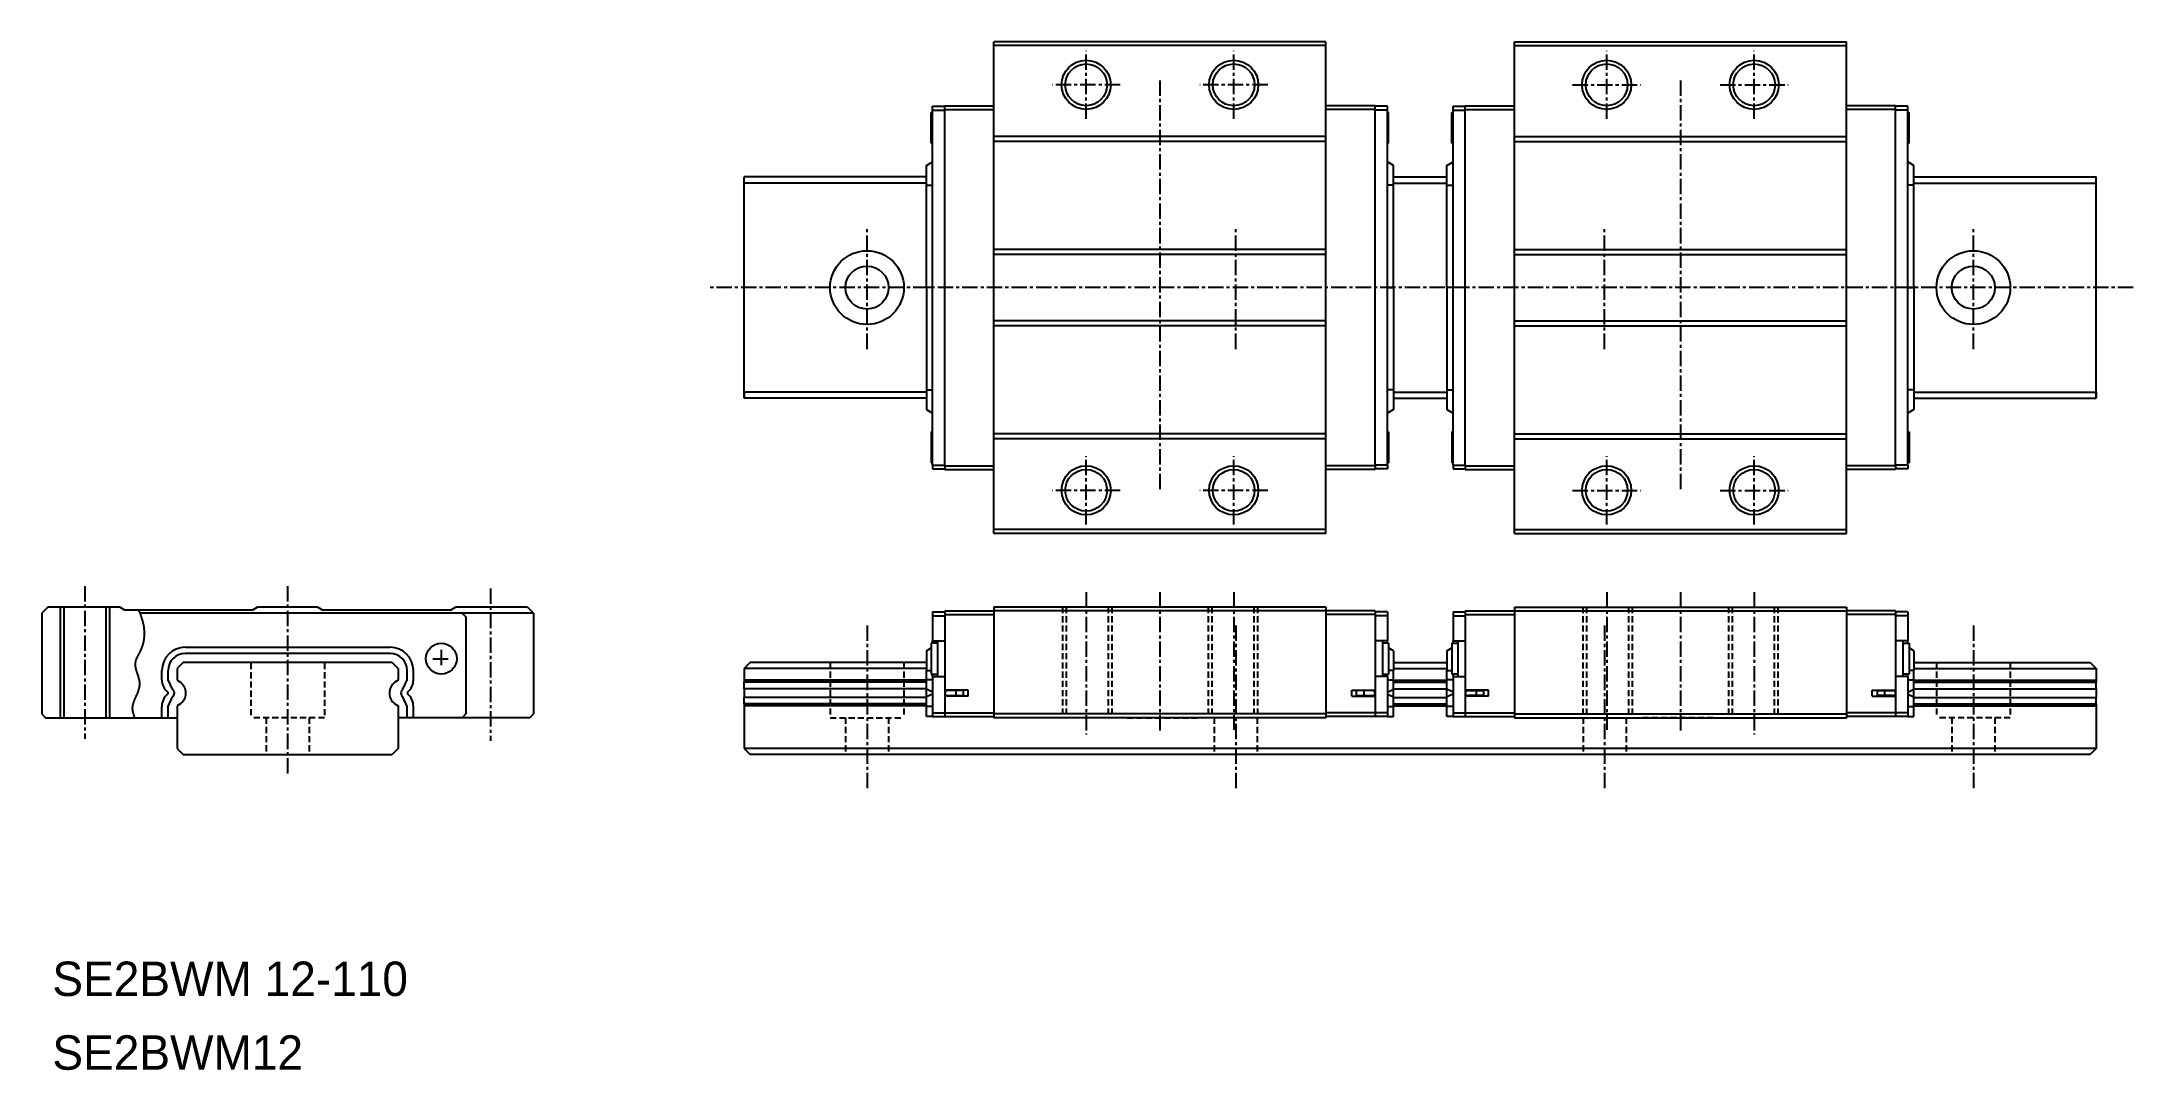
# Model space of a CAD drawing. Extents: x -7 to 163, y 5 to 89.
import ezdxf

# ---------------------------------------------------------------- set-up
doc = ezdxf.new("R2010")
doc.units = 0
doc.linetypes.add('CENTER', pattern=[2, 1.25, -0.25, 0.25, -0.25])
doc.linetypes.add('DASHED', pattern=[0.75, 0.5, -0.25])
doc.layers.get('0').update_dxf_attribs({"linetype": 'CONTINUOUS'})
doc.layers.add('CENTER', color=1, linetype='CENTER')

msp = doc.modelspace()

# ---------------------------------------------------------------- linework, layer by layer
at = {"color": 7, "linetype": 'CONTINUOUS'}
for p, q in [((97.33, 88.7), (70.33, 88.7)), ((70.33, 48.7), (70.33, 88.7)), ((97.33, 48.7), (97.33, 88.7)), ((112.67, 88.7), (139.67, 88.7)), ((112.67, 48.7), (112.67, 88.7)), ((139.67, 48.7), (139.67, 88.7)), ((97.33, 88.4), (70.33, 88.4)), ((112.67, 88.4), (139.67, 88.4)), ((65.33, 83.15), (65.33, 83.45)), ((65.33, 83.45), (66.33, 83.45)), ((66.33, 83.5), (70.33, 83.5)), ((66.33, 83.2), (66.33, 83.5)), ((101.33, 83.5), (97.33, 83.5)), ((101.33, 83.2), (101.33, 83.5)), ((102.33, 83.45), (101.33, 83.45)), ((102.33, 83.15), (102.33, 83.45)), ((107.67, 83.15), (107.67, 83.45)), ((107.67, 83.45), (108.67, 83.45)), ((108.67, 83.5), (112.67, 83.5)), ((108.67, 83.2), (108.67, 83.5)), ((143.67, 83.5), (139.67, 83.5)), ((143.67, 83.2), (143.67, 83.5)), ((144.67, 83.45), (143.67, 83.45)), ((144.67, 83.15), (144.67, 83.45)), ((65.33, 82.95), (65.23, 82.95)), ((65.23, 80.45), (65.23, 82.95)), ((65.33, 54.25), (65.33, 83.15)), ((65.33, 83.15), (66.33, 83.15)), ((66.33, 54.2), (66.33, 83.2)), ((66.33, 83.2), (70.33, 83.2)), ((101.33, 83.2), (97.33, 83.2)), ((101.33, 54.2), (101.33, 83.2)), ((102.33, 83.15), (101.33, 83.15)), ((102.33, 54.25), (102.33, 83.15)), ((102.43, 82.95), (102.33, 82.95)), ((102.43, 80.45), (102.43, 82.95)), ((107.57, 82.95), (107.67, 82.95)), ((107.57, 80.45), (107.57, 82.95)), ((107.67, 54.25), (107.67, 83.15)), ((107.67, 83.15), (108.67, 83.15)), ((108.67, 54.2), (108.67, 83.2)), ((108.67, 83.2), (112.67, 83.2)), ((143.67, 83.2), (139.67, 83.2)), ((143.67, 54.2), (143.67, 83.2)), ((144.67, 83.15), (143.67, 83.15)), ((144.67, 54.25), (144.67, 83.15)), ((144.67, 82.95), (144.77, 82.95)), ((144.77, 80.45), (144.77, 82.95)), ((65.23, 80.45), (65.33, 80.45)), ((97.33, 81), (70.33, 81)), ((97.33, 80.6), (70.33, 80.6)), ((102.33, 80.45), (102.43, 80.45)), ((107.67, 80.45), (107.57, 80.45)), ((112.67, 81), (139.67, 81)), ((112.67, 80.6), (139.67, 80.6)), ((144.77, 80.45), (144.67, 80.45)), ((64.83, 78.63), (65.33, 78.93)), ((64.83, 77.03), (64.83, 78.63)), ((102.83, 78.63), (102.33, 78.93)), ((102.83, 77.03), (102.83, 78.63)), ((107.17, 78.63), (107.67, 78.93)), ((107.17, 77.03), (107.17, 78.63)), ((145.17, 78.63), (144.67, 78.93)), ((145.17, 77.03), (145.17, 78.63)), ((50, 77.2), (50, 77.7)), ((50, 59.7), (50, 77.7)), ((64.83, 77.7), (50, 77.7)), ((64.83, 77.2), (50, 77.2)), ((64.83, 68.7), (64.83, 77.03)), ((64.83, 77.03), (65.33, 77.03)), ((102.83, 77.03), (102.33, 77.03)), ((102.83, 77.7), (107.17, 77.7)), ((102.83, 77.2), (107.17, 77.2)), ((102.83, 68.7), (102.83, 77.03)), ((107.17, 68.7), (107.17, 77.03)), ((107.17, 77.03), (107.67, 77.03)), ((145.17, 77.03), (144.67, 77.03)), ((145.17, 77.7), (160, 77.7)), ((145.17, 77.2), (160, 77.2)), ((145.17, 68.7), (145.17, 77.03)), ((160, 59.7), (160, 77.7)), ((160, 77.2), (160, 77.7)), ((97.33, 71.8), (70.33, 71.8)), ((112.67, 71.8), (139.67, 71.8)), ((97.33, 71.4), (70.33, 71.4)), ((112.67, 71.4), (139.67, 71.4)), ((64.83, 68.7), (64.83, 60.37)), ((65.33, 68.7), (64.83, 68.7)), ((102.33, 68.7), (102.83, 68.7)), ((102.83, 68.7), (102.83, 60.37)), ((107.17, 68.7), (107.17, 60.37)), ((107.67, 68.7), (107.17, 68.7)), ((144.67, 68.7), (145.17, 68.7)), ((145.17, 68.7), (145.17, 60.37)), ((97.33, 66), (70.33, 66)), ((97.33, 65.6), (70.33, 65.6)), ((112.67, 66), (139.67, 66)), ((112.67, 65.6), (139.67, 65.6)), ((50, 60.2), (50, 59.7)), ((64.83, 60.2), (50, 60.2)), ((64.83, 59.7), (50, 59.7)), ((64.83, 60.37), (65.33, 60.37)), ((64.83, 60.37), (64.83, 58.77)), ((102.83, 60.37), (102.33, 60.37)), ((102.83, 60.37), (102.83, 58.77)), ((102.83, 60.2), (107.17, 60.2)), ((102.83, 59.7), (107.17, 59.7)), ((107.17, 60.37), (107.17, 58.77)), ((107.17, 60.37), (107.67, 60.37)), ((145.17, 60.37), (144.67, 60.37)), ((145.17, 60.37), (145.17, 58.77)), ((145.17, 60.2), (160, 60.2)), ((145.17, 59.7), (160, 59.7)), ((160, 60.2), (160, 59.7)), ((64.83, 58.77), (65.33, 58.47)), ((102.83, 58.77), (102.33, 58.47)), ((107.17, 58.77), (107.67, 58.47)), ((145.17, 58.77), (144.67, 58.47)), ((65.23, 56.95), (65.23, 54.45)), ((65.33, 56.95), (65.23, 56.95)), ((97.33, 56.8), (70.33, 56.8)), ((97.33, 56.4), (70.33, 56.4)), ((102.43, 56.95), (102.33, 56.95)), ((102.43, 56.95), (102.43, 54.45)), ((107.57, 56.95), (107.57, 54.45)), ((107.57, 56.95), (107.67, 56.95)), ((112.67, 56.8), (139.67, 56.8)), ((112.67, 56.4), (139.67, 56.4)), ((144.67, 56.95), (144.77, 56.95)), ((144.77, 56.95), (144.77, 54.45)), ((65.23, 54.45), (65.33, 54.45)), ((102.33, 54.45), (102.43, 54.45)), ((107.67, 54.45), (107.57, 54.45)), ((144.77, 54.45), (144.67, 54.45)), ((65.33, 54.25), (66.33, 54.25)), ((65.33, 54.25), (65.33, 53.95)), ((65.33, 53.95), (66.33, 53.95)), ((66.33, 54.2), (70.33, 54.2)), ((66.33, 54.2), (66.33, 53.9)), ((66.33, 53.9), (70.33, 53.9)), ((101.33, 54.2), (97.33, 54.2)), ((101.33, 53.9), (97.33, 53.9)), ((102.33, 54.25), (101.33, 54.25)), ((101.33, 54.2), (101.33, 53.9)), ((102.33, 53.95), (101.33, 53.95)), ((102.33, 54.25), (102.33, 53.95)), ((107.67, 54.25), (107.67, 53.95)), ((107.67, 54.25), (108.67, 54.25)), ((107.67, 53.95), (108.67, 53.95)), ((108.67, 54.2), (112.67, 54.2)), ((108.67, 54.2), (108.67, 53.9)), ((108.67, 53.9), (112.67, 53.9)), ((143.67, 54.2), (139.67, 54.2)), ((143.67, 53.9), (139.67, 53.9)), ((144.67, 54.25), (143.67, 54.25)), ((143.67, 54.2), (143.67, 53.9)), ((144.67, 53.95), (143.67, 53.95)), ((144.67, 54.25), (144.67, 53.95)), ((97.33, 49), (70.33, 49)), ((97.33, 48.7), (70.33, 48.7)), ((112.67, 49), (139.67, 49)), ((112.67, 48.7), (139.67, 48.7)), ((-6.63, 42.7), (-7.13, 42.2)), ((-0.78, 42.7), (-6.63, 42.7)), ((-5.33, 42.7), (-5.33, 33.7)), ((-1.93, 42.7), (-1.93, 33.7)), ((-0.38, 42.45), (-0.78, 42.7)), ((10.42, 42.7), (10.02, 42.45)), ((15.32, 42.7), (10.42, 42.7)), ((15.32, 42.7), (15.72, 42.45)), ((26.12, 42.45), (26.52, 42.7)), ((32.37, 42.7), (26.52, 42.7)), ((32.37, 42.7), (32.87, 42.2)), ((97.33, 42.7), (70.33, 42.7)), ((70.33, 42.7), (70.33, 42.4)), ((97.33, 42.7), (97.33, 42.4)), ((112.67, 42.7), (139.67, 42.7)), ((112.67, 42.7), (112.67, 42.4)), ((139.67, 42.7), (139.67, 42.4)), ((-7.13, 42.2), (-7.13, 34)), ((10.02, 42.45), (-0.38, 42.45)), ((32.87, 42.2), (0.86, 42.2)), ((26.12, 42.45), (15.72, 42.45)), ((27.07, 42.2), (27.37, 41.9)), ((27.37, 41.9), (27.37, 34)), ((32.87, 42.2), (32.87, 34)), ((65.33, 42.3), (65.33, 42)), ((65.33, 42.3), (66.33, 42.3)), ((65.33, 42), (66.33, 42)), ((65.33, 42), (65.33, 39.95)), ((66.33, 42.4), (66.33, 42.1)), ((66.33, 42.4), (70.33, 42.4)), ((66.33, 42.1), (70.33, 42.1)), ((66.33, 42.1), (66.33, 35.95)), ((97.33, 42.4), (70.33, 42.4)), ((70.33, 42.4), (70.33, 34)), ((97.33, 42.4), (97.33, 34)), ((101.33, 42.4), (97.33, 42.4)), ((101.33, 42.1), (97.33, 42.1)), ((101.33, 42.4), (101.33, 42.1)), ((102.33, 42.3), (101.33, 42.3)), ((101.33, 42.1), (101.33, 35.95)), ((102.33, 42), (101.33, 42)), ((102.33, 42.3), (102.33, 42)), ((102.33, 42), (102.33, 39.95)), ((107.67, 42.3), (107.67, 42)), ((107.67, 42.3), (108.67, 42.3)), ((107.67, 42), (107.67, 39.95)), ((107.67, 42), (108.67, 42)), ((108.67, 42.4), (112.67, 42.4)), ((108.67, 42.4), (108.67, 42.1)), ((108.67, 42.1), (108.67, 35.95)), ((108.67, 42.1), (112.67, 42.1)), ((112.67, 42.4), (112.67, 34)), ((112.67, 42.4), (139.67, 42.4)), ((139.67, 42.4), (139.67, 34)), ((143.67, 42.4), (139.67, 42.4)), ((143.67, 42.1), (139.67, 42.1)), ((143.67, 42.4), (143.67, 42.1)), ((144.67, 42.3), (143.67, 42.3)), ((143.67, 42.1), (143.67, 35.95)), ((144.67, 42), (143.67, 42)), ((144.67, 42.3), (144.67, 42)), ((144.67, 42), (144.67, 39.95)), ((4.54, 39.43), (21.2, 39.43)), ((64.83, 39.13), (65.23, 39.37)), ((64.83, 39.13), (64.83, 37.53)), ((65.73, 39.75), (65.23, 39.75)), ((65.23, 39.75), (65.23, 37.25)), ((65.33, 39.75), (65.33, 39.95)), ((65.33, 39.95), (66.33, 39.95)), ((65.73, 39.95), (65.73, 37.05)), ((102.33, 39.95), (101.33, 39.95)), ((101.93, 39.95), (101.93, 37.05)), ((102.43, 39.75), (101.93, 39.75)), ((102.33, 39.75), (102.33, 39.95)), ((102.43, 39.75), (102.43, 37.25)), ((102.83, 39.13), (102.43, 39.37)), ((102.83, 39.13), (102.83, 37.53)), ((107.17, 39.13), (107.57, 39.37)), ((107.17, 39.13), (107.17, 37.53)), ((107.57, 39.75), (107.57, 37.25)), ((107.57, 39.75), (108.07, 39.75)), ((107.67, 39.75), (107.67, 39.95)), ((107.67, 39.95), (108.67, 39.95)), ((108.07, 39.95), (108.07, 37.05)), ((144.67, 39.95), (143.67, 39.95)), ((144.27, 39.95), (144.27, 37.05)), ((144.27, 39.75), (144.77, 39.75)), ((144.67, 39.75), (144.67, 39.95)), ((144.77, 39.75), (144.77, 37.25)), ((145.17, 39.13), (144.77, 39.37)), ((145.17, 39.13), (145.17, 37.53)), ((2.64, 36.78), (2.64, 37.53)), ((3.14, 36.78), (3.14, 37.53)), ((4.37, 38.2), (3.87, 37.7)), ((3.87, 37.7), (3.87, 36.74)), ((21.37, 38.2), (4.37, 38.2)), ((21.2, 38.93), (4.54, 38.93)), ((21.37, 38.2), (21.87, 37.7)), ((21.87, 37.7), (21.87, 36.74)), ((22.6, 36.78), (22.6, 37.53)), ((23.1, 36.78), (23.1, 37.53)), ((50.5, 38.2), (50, 37.7)), ((50, 37.7), (50, 36.74)), ((64.83, 37.7), (50, 37.7)), ((64.83, 38.2), (50.5, 38.2)), ((64.83, 37.53), (65.23, 37.53)), ((64.83, 36.78), (64.83, 37.53)), ((102.83, 37.53), (102.43, 37.53)), ((102.83, 38.2), (107.17, 38.2)), ((102.83, 37.7), (107.17, 37.7)), ((102.83, 36.78), (102.83, 37.53)), ((107.17, 37.53), (107.57, 37.53)), ((107.17, 36.78), (107.17, 37.53)), ((145.17, 37.53), (144.77, 37.53)), ((145.17, 38.2), (159.5, 38.2)), ((145.17, 37.7), (160, 37.7)), ((145.17, 36.78), (145.17, 37.53)), ((159.5, 38.2), (160, 37.7)), ((160, 37.7), (160, 36.74)), ((3.51, 36.01), (3.14, 36.78)), ((3.87, 36.74), (4.15, 36.58)), ((21.87, 36.74), (21.59, 36.58)), ((22.24, 36.01), (22.6, 36.78)), ((50, 36.74), (50, 36.58)), ((64.83, 36.74), (50, 36.74)), ((50, 36.05), (50, 36.58)), ((64.83, 36.58), (50, 36.58)), ((50, 36.05), (50, 35.35)), ((64.83, 36.05), (50, 36.05)), ((64.83, 36.01), (64.83, 36.78)), ((65.33, 36.78), (64.83, 36.78)), ((64.83, 35.39), (64.83, 36.01)), ((65.33, 35.78), (64.83, 36.01)), ((65.23, 37.25), (65.73, 37.25)), ((65.33, 37.05), (65.33, 37.25)), ((65.33, 37.05), (66.33, 37.05)), ((65.33, 37.05), (65.33, 34.1)), ((68.23, 35.95), (66.33, 35.95)), ((66.33, 35.95), (66.33, 35.45)), ((67.23, 35.9), (66.53, 35.9)), ((66.83, 35.9), (66.83, 35.95)), ((67.16, 35.9), (67.16, 35.95)), ((67.23, 35.9), (67.23, 35.5)), ((67.83, 35.9), (67.23, 35.9)), ((67.83, 35.9), (67.83, 35.5)), ((68.23, 35.45), (68.23, 35.95)), ((99.43, 35.45), (99.43, 35.95)), ((99.43, 35.95), (101.33, 35.95)), ((100.43, 35.9), (99.83, 35.9)), ((99.83, 35.5), (99.83, 35.9)), ((100.43, 35.5), (100.43, 35.9)), ((101.13, 35.9), (100.43, 35.9)), ((100.5, 35.9), (100.5, 35.95)), ((100.83, 35.9), (100.83, 35.95)), ((102.33, 37.05), (101.33, 37.05)), ((101.33, 35.95), (101.33, 35.45)), ((101.93, 37.25), (102.43, 37.25)), ((102.33, 37.05), (102.33, 37.25)), ((102.33, 37.05), (102.33, 34.1)), ((102.33, 36.78), (102.83, 36.78)), ((102.33, 35.78), (102.83, 36.01)), ((102.83, 36.01), (102.83, 36.78)), ((102.83, 36.74), (107.17, 36.74)), ((102.83, 36.58), (107.17, 36.58)), ((102.83, 36.05), (107.17, 36.05)), ((102.83, 35.39), (102.83, 36.01)), ((107.67, 36.78), (107.17, 36.78)), ((107.17, 36.01), (107.17, 36.78)), ((107.67, 35.78), (107.17, 36.01)), ((107.17, 35.39), (107.17, 36.01)), ((108.07, 37.25), (107.57, 37.25)), ((107.67, 37.05), (107.67, 37.25)), ((107.67, 37.05), (107.67, 34.1)), ((107.67, 37.05), (108.67, 37.05)), ((110.57, 35.95), (108.67, 35.95)), ((108.67, 35.95), (108.67, 35.45)), ((108.87, 35.9), (109.57, 35.9)), ((109.17, 35.9), (109.17, 35.95)), ((109.5, 35.9), (109.5, 35.95)), ((109.57, 35.5), (109.57, 35.9)), ((109.57, 35.9), (110.17, 35.9)), ((110.17, 35.5), (110.17, 35.9)), ((110.57, 35.45), (110.57, 35.95)), ((141.77, 35.45), (141.77, 35.95)), ((141.77, 35.95), (143.67, 35.95)), ((142.17, 35.9), (142.77, 35.9)), ((142.17, 35.9), (142.17, 35.5)), ((142.77, 35.9), (142.77, 35.5)), ((142.77, 35.9), (143.47, 35.9)), ((142.84, 35.9), (142.84, 35.95)), ((143.17, 35.9), (143.17, 35.95)), ((144.67, 37.05), (143.67, 37.05)), ((143.67, 35.95), (143.67, 35.45)), ((144.77, 37.25), (144.27, 37.25)), ((144.67, 37.05), (144.67, 37.25)), ((144.67, 37.05), (144.67, 34.1)), ((144.67, 36.78), (145.17, 36.78)), ((144.67, 35.78), (145.17, 36.01)), ((145.17, 36.01), (145.17, 36.78)), ((145.17, 36.74), (160, 36.74)), ((145.17, 36.58), (160, 36.58)), ((145.17, 36.05), (160, 36.05)), ((145.17, 35.39), (145.17, 36.01)), ((160, 36.74), (160, 36.58)), ((160, 36.05), (160, 36.58)), ((160, 36.05), (160, 35.35)), ((2.64, 33.7), (2.64, 34.62)), ((3.14, 34.62), (3.51, 35.39)), ((3.14, 33.7), (3.14, 34.62)), ((4.15, 34.82), (3.87, 34.66)), ((3.87, 34.66), (3.87, 31.2)), ((21.59, 34.82), (21.87, 34.66)), ((21.87, 34.66), (21.87, 31.2)), ((22.6, 34.62), (22.24, 35.39)), ((22.6, 33.7), (22.6, 34.62)), ((23.1, 33.7), (23.1, 34.62)), ((50, 34.82), (50, 35.35)), ((64.83, 35.35), (50, 35.35)), ((50, 34.82), (50, 34.66)), ((64.83, 34.82), (50, 34.82)), ((50, 34.66), (50, 31.2)), ((64.83, 34.66), (50, 34.66)), ((65.33, 35.62), (64.83, 35.39)), ((64.83, 34.62), (64.83, 35.39)), ((65.33, 34.62), (64.83, 34.62)), ((64.83, 33.8), (64.83, 34.62)), ((65.33, 34.1), (65.33, 33.8)), ((65.33, 34.1), (66.33, 34.1)), ((68.23, 35.45), (66.33, 35.45)), ((66.33, 35.45), (66.33, 34.1)), ((66.33, 34.1), (66.33, 33.8)), ((66.33, 34.1), (70.33, 34.1)), ((66.53, 35.5), (67.23, 35.5)), ((66.83, 35.45), (66.83, 35.5)), ((67.16, 35.45), (67.16, 35.5)), ((67.23, 35.5), (67.83, 35.5)), ((101.33, 34.1), (97.33, 34.1)), ((99.43, 35.45), (101.33, 35.45)), ((99.83, 35.5), (100.43, 35.5)), ((100.43, 35.5), (101.13, 35.5)), ((100.5, 35.45), (100.5, 35.5)), ((100.83, 35.45), (100.83, 35.5)), ((101.33, 35.45), (101.33, 34.1)), ((101.33, 34.1), (101.33, 33.8)), ((102.33, 34.1), (101.33, 34.1)), ((102.33, 35.62), (102.83, 35.39)), ((102.33, 34.62), (102.83, 34.62)), ((102.33, 34.1), (102.33, 33.8)), ((102.83, 34.62), (102.83, 35.39)), ((102.83, 35.35), (107.17, 35.35)), ((102.83, 34.82), (107.17, 34.82)), ((102.83, 34.66), (107.17, 34.66)), ((102.83, 33.8), (102.83, 34.62)), ((107.67, 35.62), (107.17, 35.39)), ((107.17, 34.62), (107.17, 35.39)), ((107.67, 34.62), (107.17, 34.62)), ((107.17, 33.8), (107.17, 34.62)), ((107.67, 34.1), (107.67, 33.8)), ((107.67, 34.1), (108.67, 34.1)), ((110.57, 35.45), (108.67, 35.45)), ((108.67, 35.45), (108.67, 34.1)), ((108.67, 34.1), (112.67, 34.1)), ((108.67, 34.1), (108.67, 33.8)), ((109.57, 35.5), (108.87, 35.5)), ((109.17, 35.45), (109.17, 35.5)), ((109.5, 35.45), (109.5, 35.5)), ((110.17, 35.5), (109.57, 35.5)), ((143.67, 34.1), (139.67, 34.1)), ((141.77, 35.45), (143.67, 35.45)), ((142.77, 35.5), (142.17, 35.5)), ((143.47, 35.5), (142.77, 35.5)), ((142.84, 35.45), (142.84, 35.5)), ((143.17, 35.45), (143.17, 35.5)), ((143.67, 35.45), (143.67, 34.1)), ((144.67, 34.1), (143.67, 34.1)), ((143.67, 34.1), (143.67, 33.8)), ((144.67, 35.62), (145.17, 35.39)), ((144.67, 34.62), (145.17, 34.62)), ((144.67, 34.1), (144.67, 33.8)), ((145.17, 34.62), (145.17, 35.39)), ((145.17, 35.35), (160, 35.35)), ((145.17, 34.82), (160, 34.82)), ((145.17, 34.66), (160, 34.66)), ((145.17, 33.8), (145.17, 34.62)), ((160, 34.82), (160, 35.35)), ((160, 34.82), (160, 34.66)), ((160, 34.66), (160, 31.2)), ((-7.13, 34), (-6.83, 33.7)), ((-6.83, 33.7), (3.87, 33.7)), ((32.57, 33.7), (21.87, 33.7)), ((27.37, 34), (27.07, 33.7)), ((32.87, 34), (32.57, 33.7)), ((65.33, 33.8), (64.83, 33.8)), ((65.33, 33.8), (66.33, 33.8)), ((66.33, 33.8), (70.33, 33.8)), ((97.33, 34), (70.33, 34)), ((70.33, 34), (70.33, 33.7)), ((97.33, 33.7), (70.33, 33.7)), ((97.33, 34), (97.33, 33.7)), ((101.33, 33.8), (97.33, 33.8)), ((102.33, 33.8), (101.33, 33.8)), ((102.33, 33.8), (102.83, 33.8)), ((107.67, 33.8), (107.17, 33.8)), ((107.67, 33.8), (108.67, 33.8)), ((108.67, 33.8), (112.67, 33.8)), ((112.67, 34), (139.67, 34)), ((112.67, 34), (112.67, 33.7)), ((112.67, 33.7), (139.67, 33.7)), ((139.67, 34), (139.67, 33.7)), ((143.67, 33.8), (139.67, 33.8)), ((144.67, 33.8), (143.67, 33.8)), ((144.67, 33.8), (145.17, 33.8)), ((3.87, 31.2), (4.37, 30.7)), ((4.37, 30.7), (21.37, 30.7)), ((21.87, 31.2), (21.37, 30.7)), ((160, 31.2), (50, 31.2)), ((50, 31.2), (50.5, 30.7)), ((159.5, 30.7), (50.5, 30.7)), ((160, 31.2), (159.5, 30.7))]:
    msp.add_line(p, q, dxfattribs=at)
at = {"color": 3, "linetype": 'CONTINUOUS'}
for p, q in [((-5.63, 42.7), (-5.63, 33.7)), ((-1.63, 42.7), (-1.63, 33.7))]:
    msp.add_line(p, q, dxfattribs=at)
at = {"color": 3, "linetype": 'DASHED'}
for p, q in [((75.91, 42.7), (75.91, 33.7)), ((76.21, 42.7), (76.21, 33.7)), ((79.61, 42.7), (79.61, 33.7)), ((79.91, 42.7), (79.91, 33.7)), ((87.76, 42.7), (87.76, 33.7)), ((88.06, 42.7), (88.06, 33.7)), ((91.46, 42.7), (91.46, 33.7)), ((91.76, 42.7), (91.76, 33.7)), ((118.24, 42.7), (118.24, 33.7)), ((118.54, 42.7), (118.54, 33.7)), ((121.94, 42.7), (121.94, 33.7)), ((122.24, 42.7), (122.24, 33.7)), ((130.09, 42.7), (130.09, 33.7)), ((130.39, 42.7), (130.39, 33.7)), ((133.79, 42.7), (133.79, 33.7)), ((134.09, 42.7), (134.09, 33.7)), ((9.87, 38.15), (9.87, 33.7)), ((15.87, 38.15), (15.87, 33.7)), ((57, 38.2), (57, 33.7)), ((63, 38.2), (63, 33.7)), ((147, 38.2), (147, 33.7)), ((153, 38.2), (153, 33.7)), ((15.87, 33.7), (9.87, 33.7)), ((11.12, 33.7), (11.12, 30.7)), ((14.62, 33.7), (14.62, 30.7)), ((57, 33.7), (63, 33.7)), ((58.25, 33.7), (58.25, 30.7)), ((61.75, 33.7), (61.75, 30.7)), ((81.16, 33.73), (81.16, 33.7)), ((81.16, 33.7), (87.16, 33.7)), ((87.16, 33.73), (87.16, 33.7)), ((88.25, 33.7), (88.25, 30.7)), ((91.75, 33.7), (91.75, 30.7)), ((118.25, 33.7), (118.25, 30.7)), ((121.75, 33.7), (121.75, 30.7)), ((122.84, 33.73), (122.84, 33.7)), ((128.84, 33.7), (122.84, 33.7)), ((128.84, 33.73), (128.84, 33.7)), ((153, 33.7), (147, 33.7)), ((148.25, 33.7), (148.25, 30.7)), ((151.75, 33.7), (151.75, 30.7))]:
    msp.add_line(p, q, dxfattribs=at)
at = {"color": 3}
msp.add_polyline3d([(0.76, 42.45, 0), (0.77, 42.42, 0), (0.78, 42.4, 0), (0.79, 42.37, 0), (0.8, 42.34, 0), (0.81, 42.32, 0), (0.82, 42.29, 0), (0.83, 42.26, 0), (0.84, 42.23, 0), (0.85, 42.21, 0), (0.86, 42.18, 0), (0.87, 42.15, 0), (0.88, 42.13, 0), (0.89, 42.1, 0), (0.9, 42.07, 0), (0.91, 42.05, 0), (0.92, 42.02, 0), (0.93, 41.99, 0), (0.94, 41.97, 0), (0.95, 41.94, 0), (0.96, 41.91, 0), (0.96, 41.88, 0), (0.97, 41.86, 0), (0.98, 41.83, 0), (0.99, 41.8, 0), (1, 41.78, 0), (1.01, 41.75, 0), (1.02, 41.72, 0), (1.02, 41.69, 0), (1.03, 41.67, 0), (1.04, 41.64, 0), (1.05, 41.61, 0), (1.05, 41.58, 0), (1.06, 41.56, 0), (1.07, 41.53, 0), (1.08, 41.5, 0), (1.08, 41.47, 0), (1.09, 41.45, 0), (1.1, 41.42, 0), (1.1, 41.39, 0), (1.11, 41.36, 0), (1.11, 41.34, 0), (1.12, 41.31, 0), (1.13, 41.28, 0), (1.13, 41.25, 0), (1.14, 41.23, 0), (1.14, 41.2, 0), (1.15, 41.17, 0), (1.15, 41.14, 0), (1.16, 41.11, 0), (1.16, 41.09, 0), (1.16, 41.06, 0), (1.17, 41.03, 0), (1.17, 41, 0), (1.17, 40.97, 0), (1.18, 40.95, 0), (1.18, 40.92, 0), (1.18, 40.89, 0), (1.19, 40.86, 0), (1.19, 40.83, 0), (1.19, 40.81, 0), (1.19, 40.78, 0), (1.19, 40.75, 0), (1.2, 40.72, 0), (1.2, 40.69, 0), (1.2, 40.66, 0), (1.2, 40.64, 0), (1.2, 40.61, 0), (1.2, 40.58, 0), (1.2, 40.55, 0), (1.2, 40.52, 0), (1.2, 40.49, 0), (1.2, 40.46, 0), (1.2, 40.44, 0), (1.2, 40.41, 0), (1.2, 40.38, 0), (1.19, 40.35, 0), (1.19, 40.32, 0), (1.19, 40.29, 0), (1.19, 40.27, 0), (1.19, 40.24, 0), (1.18, 40.21, 0), (1.18, 40.18, 0), (1.18, 40.15, 0), (1.17, 40.12, 0), (1.17, 40.09, 0), (1.17, 40.07, 0), (1.16, 40.04, 0), (1.16, 40.01, 0), (1.15, 39.98, 0), (1.15, 39.95, 0), (1.14, 39.92, 0), (1.14, 39.9, 0), (1.13, 39.87, 0), (1.13, 39.84, 0), (1.12, 39.81, 0), (1.11, 39.78, 0), (1.11, 39.76, 0), (1.1, 39.73, 0), (1.09, 39.7, 0), (1.08, 39.67, 0), (1.08, 39.64, 0), (1.07, 39.62, 0), (1.06, 39.59, 0), (1.05, 39.56, 0), (1.04, 39.53, 0), (1.03, 39.5, 0), (1.02, 39.48, 0), (1.01, 39.45, 0), (1, 39.42, 0), (0.99, 39.39, 0), (0.98, 39.37, 0), (0.97, 39.34, 0), (0.96, 39.31, 0), (0.95, 39.29, 0), (0.94, 39.26, 0), (0.93, 39.23, 0), (0.92, 39.2, 0), (0.9, 39.18, 0), (0.89, 39.15, 0), (0.88, 39.12, 0), (0.87, 39.1, 0), (0.85, 39.07, 0), (0.84, 39.04, 0), (0.83, 39.02, 0), (0.81, 38.99, 0), (0.8, 38.97, 0), (0.78, 38.94, 0), (0.77, 38.91, 0), (0.76, 38.89, 0), (0.74, 38.86, 0), (0.73, 38.83, 0), (0.71, 38.81, 0), (0.7, 38.78, 0), (0.69, 38.76, 0), (0.67, 38.73, 0), (0.66, 38.7, 0), (0.65, 38.68, 0), (0.63, 38.65, 0), (0.62, 38.63, 0), (0.61, 38.6, 0), (0.6, 38.57, 0), (0.58, 38.55, 0), (0.57, 38.52, 0), (0.56, 38.5, 0), (0.55, 38.47, 0), (0.54, 38.44, 0), (0.53, 38.42, 0), (0.52, 38.39, 0), (0.51, 38.37, 0), (0.5, 38.34, 0), (0.5, 38.31, 0), (0.49, 38.29, 0), (0.48, 38.26, 0), (0.48, 38.24, 0), (0.47, 38.21, 0), (0.47, 38.18, 0), (0.46, 38.16, 0), (0.46, 38.13, 0), (0.46, 38.1, 0), (0.46, 38.08, 0), (0.46, 38.05, 0), (0.46, 38.02, 0), (0.46, 38, 0), (0.46, 37.97, 0), (0.46, 37.94, 0), (0.46, 37.92, 0), (0.47, 37.89, 0), (0.47, 37.86, 0), (0.47, 37.84, 0), (0.48, 37.81, 0), (0.48, 37.78, 0), (0.49, 37.75, 0), (0.5, 37.73, 0), (0.5, 37.7, 0), (0.51, 37.67, 0), (0.52, 37.64, 0), (0.52, 37.62, 0), (0.53, 37.59, 0), (0.54, 37.56, 0), (0.55, 37.53, 0), (0.56, 37.51, 0), (0.57, 37.48, 0), (0.57, 37.45, 0), (0.58, 37.42, 0), (0.59, 37.4, 0), (0.6, 37.37, 0), (0.61, 37.34, 0), (0.62, 37.31, 0), (0.63, 37.28, 0), (0.64, 37.26, 0), (0.65, 37.23, 0), (0.66, 37.2, 0), (0.67, 37.17, 0), (0.68, 37.14, 0), (0.69, 37.12, 0), (0.7, 37.09, 0), (0.71, 37.06, 0), (0.71, 37.03, 0), (0.72, 37, 0), (0.73, 36.98, 0), (0.74, 36.95, 0), (0.75, 36.92, 0), (0.75, 36.89, 0), (0.76, 36.86, 0), (0.77, 36.83, 0), (0.77, 36.81, 0), (0.78, 36.78, 0), (0.79, 36.75, 0), (0.79, 36.72, 0), (0.8, 36.69, 0), (0.8, 36.66, 0), (0.8, 36.64, 0), (0.81, 36.61, 0), (0.81, 36.58, 0), (0.81, 36.55, 0), (0.81, 36.52, 0), (0.81, 36.49, 0), (0.81, 36.47, 0), (0.81, 36.44, 0), (0.81, 36.41, 0), (0.81, 36.38, 0), (0.81, 36.35, 0), (0.81, 36.33, 0), (0.8, 36.3, 0), (0.8, 36.27, 0), (0.8, 36.24, 0), (0.79, 36.21, 0), (0.79, 36.18, 0), (0.78, 36.16, 0), (0.78, 36.13, 0), (0.77, 36.1, 0), (0.76, 36.07, 0), (0.76, 36.04, 0), (0.75, 36.02, 0), (0.74, 35.99, 0), (0.73, 35.96, 0), (0.73, 35.93, 0), (0.72, 35.91, 0), (0.71, 35.88, 0), (0.7, 35.85, 0), (0.69, 35.82, 0), (0.68, 35.79, 0), (0.67, 35.77, 0), (0.66, 35.74, 0), (0.65, 35.71, 0), (0.64, 35.69, 0), (0.63, 35.66, 0), (0.62, 35.63, 0), (0.61, 35.6, 0), (0.59, 35.58, 0), (0.58, 35.55, 0), (0.57, 35.52, 0), (0.56, 35.5, 0), (0.55, 35.47, 0), (0.53, 35.44, 0), (0.52, 35.42, 0), (0.51, 35.39, 0), (0.5, 35.36, 0), (0.48, 35.33, 0), (0.47, 35.31, 0), (0.46, 35.28, 0), (0.45, 35.25, 0), (0.44, 35.23, 0), (0.42, 35.2, 0), (0.41, 35.17, 0), (0.4, 35.15, 0), (0.39, 35.12, 0), (0.38, 35.1, 0), (0.37, 35.07, 0), (0.36, 35.04, 0), (0.35, 35.02, 0), (0.34, 34.99, 0), (0.33, 34.96, 0), (0.32, 34.94, 0), (0.31, 34.91, 0), (0.3, 34.88, 0), (0.29, 34.86, 0), (0.28, 34.83, 0), (0.28, 34.8, 0), (0.27, 34.78, 0), (0.26, 34.75, 0), (0.26, 34.72, 0), (0.25, 34.69, 0), (0.25, 34.67, 0), (0.24, 34.64, 0), (0.24, 34.61, 0), (0.24, 34.59, 0), (0.24, 34.56, 0), (0.23, 34.53, 0), (0.23, 34.51, 0), (0.23, 34.48, 0), (0.23, 34.45, 0), (0.23, 34.42, 0), (0.24, 34.4, 0), (0.24, 34.37, 0), (0.24, 34.34, 0), (0.25, 34.31, 0), (0.25, 34.29, 0), (0.25, 34.26, 0), (0.26, 34.23, 0), (0.26, 34.2, 0), (0.27, 34.18, 0), (0.28, 34.15, 0), (0.28, 34.12, 0), (0.29, 34.09, 0), (0.3, 34.06, 0), (0.3, 34.04, 0), (0.31, 34.01, 0), (0.32, 33.98, 0), (0.33, 33.95, 0), (0.34, 33.92, 0), (0.35, 33.9, 0), (0.35, 33.87, 0), (0.36, 33.84, 0), (0.37, 33.81, 0), (0.38, 33.78, 0), (0.39, 33.76, 0), (0.4, 33.73, 0), (0.41, 33.7, 0)], dxfattribs=at)
at = {"color": 3, "linetype": 'CONTINUOUS'}
for centre in [(77.83, 85.2), (89.83, 85.2), (120.17, 85.2), (132.17, 85.2), (77.83, 52.2), (89.83, 52.2), (120.17, 52.2), (132.17, 52.2)]:
    msp.add_circle(centre, 2, dxfattribs=at)
at = {"color": 7, "linetype": 'CONTINUOUS'}
for centre, radius in [((77.83, 85.2), 1.7), ((89.83, 85.2), 1.7), ((120.17, 85.2), 1.7), ((132.17, 85.2), 1.7), ((60, 68.7), 3), ((150, 68.7), 3), ((60, 68.7), 1.75), ((150, 68.7), 1.75), ((77.83, 52.2), 1.7), ((89.83, 52.2), 1.7), ((120.17, 52.2), 1.7), ((132.17, 52.2), 1.7), ((25.37, 38.5), 1.25)]:
    msp.add_circle(centre, radius, dxfattribs=at)
for centre, radius, start, end in [((4.54, 37.53), 1.9, 90.0008, 179.9992), ((21.2, 37.53), 1.9, 0.0008, 89.9992), ((4.54, 37.53), 1.4, 90.0008, 179.9992), ((21.2, 37.53), 1.4, 0.0008, 89.9992), ((3.94, 36.78), 1.3, 180, 230.7296), ((2.94, 35.7), 0.2, 337.2267, 22.7733), ((3.26, 35.7), 0.4, 309.2704, 50.7296), ((3.49, 35.7), 1.1, 306.6411, 53.3589), ((22.25, 35.7), 1.1, 126.6411, 233.3589), ((22.49, 35.7), 0.4, 129.2704, 230.7296), ((22.81, 35.7), 0.2, 157.2267, 202.7733), ((21.8, 36.78), 1.3, 309.2704, 0), ((66.53, 35.7), 0.2, 90, 180), ((101.13, 35.7), 0.2, 0, 90), ((108.87, 35.7), 0.2, 90, 180), ((143.47, 35.7), 0.2, 0, 90), ((3.94, 34.62), 1.3, 129.2704, 180), ((21.8, 34.62), 1.3, 0, 50.7296), ((66.53, 35.7), 0.2, 180, 270), ((101.13, 35.7), 0.2, 270, 0), ((108.87, 35.7), 0.2, 180, 270), ((143.47, 35.7), 0.2, 270, 0)]:
    msp.add_arc(centre, radius, start, end, dxfattribs=at)
at = {"layer": 'CENTER', "color": 1, "linetype": 'CENTER'}
for p, q in [((77.83, 82.43), (77.83, 87.97)), ((89.83, 82.43), (89.83, 87.97)), ((120.17, 82.43), (120.17, 87.97)), ((132.17, 82.43), (132.17, 87.97)), ((80.6, 85.2), (75.07, 85.2)), ((83.83, 85.55), (83.83, 52.16)), ((92.6, 85.2), (87.07, 85.2)), ((117.4, 85.2), (122.93, 85.2)), ((126.17, 85.55), (126.17, 52.16)), ((129.4, 85.2), (134.93, 85.2)), ((60, 63.7), (60, 73.7)), ((90, 63.7), (90, 73.7)), ((120, 63.7), (120, 73.7)), ((150, 63.7), (150, 73.7)), ((163, 68.7), (47, 68.7)), ((77.83, 49.43), (77.83, 54.97)), ((89.83, 49.43), (89.83, 54.97)), ((120.17, 49.43), (120.17, 54.97)), ((132.17, 49.43), (132.17, 54.97)), ((80.6, 52.2), (75.07, 52.2)), ((92.6, 52.2), (87.07, 52.2)), ((117.4, 52.2), (122.93, 52.2)), ((129.4, 52.2), (134.93, 52.2)), ((-3.63, 44.4), (-3.63, 31.99)), ((12.87, 44.4), (12.87, 28.99)), ((29.37, 44.22), (29.37, 31.81)), ((77.83, 43.9), (77.83, 32.32)), ((83.83, 43.9), (83.83, 32.5)), ((89.83, 43.9), (89.83, 32.72)), ((120.17, 43.9), (120.17, 32.72)), ((126.17, 43.9), (126.17, 32.5)), ((132.17, 43.9), (132.17, 32.32)), ((60, 41.2), (60, 27.7)), ((90, 41.2), (90, 27.7)), ((120, 41.2), (120, 27.7)), ((150, 41.2), (150, 27.7)), ((25.37, 39.23), (25.37, 37.83)), ((24.69, 38.5), (26.02, 38.5))]:
    msp.add_line(p, q, dxfattribs=at)

# ---------------------------------------------------------------- texts
at = {"color": 7, "linetype": 'CONTINUOUS'}
for s, p in [('SE2BWM 12-110', (-6.27, 11.05)), ('SE2BWM12', (-6.27, 5.05))]:
    msp.add_text(s, height=2.8, dxfattribs=at).set_placement(p)

doc.saveas('drawing.dxf')
